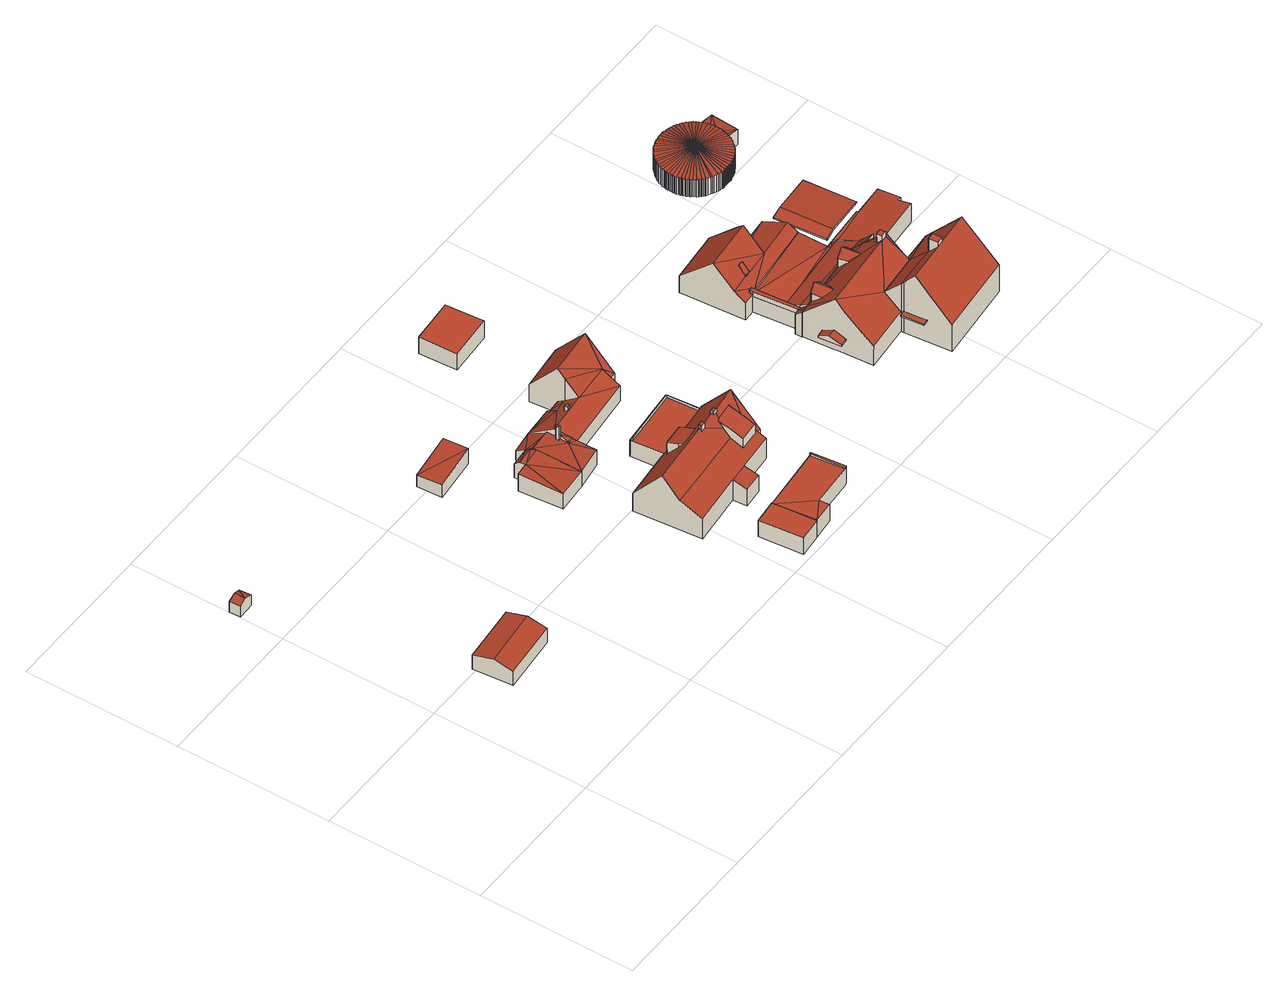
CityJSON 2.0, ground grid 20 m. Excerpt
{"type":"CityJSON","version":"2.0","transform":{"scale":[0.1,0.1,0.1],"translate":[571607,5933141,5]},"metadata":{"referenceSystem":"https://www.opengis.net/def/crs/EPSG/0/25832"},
"CityObjects":{
"building1":{"type":"Building","attributes":{"Grundfläche 2D":"3.103300","Grundhöhe NN":"5.165"},"geometry":[{"type":"Solid","lod":"3","boundaries":[[[[0,1,2]],[[0,2,3]],[[4,0,3,5]],[[2,1,6,7]],[[5,3,2,7,8]],[[4,5,8,9]],[[6,1,0,4,9]],[[7,6,9,8]]]],"semantics":{"surfaces":[{"type":"RoofSurface"},{"type":"WallSurface"},{"type":"GroundSurface"}],"values":[[0,0,0,1,1,1,1,2]]}}]},
"building2":{"type":"Building","attributes":{"Grundfläche 2D":"38.269148","Grundhöhe NN":"5.493"},"geometry":[{"type":"Solid","lod":"3","boundaries":[[[[10,11,12,13]],[[14,11,10,15]],[[13,12,16,17]],[[15,10,13,17,18]],[[14,15,18,19]],[[16,12,11,14,19]],[[18,17,16,19]]]],"semantics":{"surfaces":[{"type":"RoofSurface"},{"type":"WallSurface"},{"type":"GroundSurface"}],"values":[[0,0,1,1,1,1,2]]}}]},
"building3":{"type":"Building","attributes":{"Grundfläche 2D":"18.531090","Grundhöhe NN":"5.451"},"geometry":[{"type":"Solid","lod":"3","boundaries":[[[[20,21,22]],[[20,22,23]],[[24,25,22,21]],[[25,26,23,22]],[[26,27,20,23]],[[27,24,21,20]],[[27,26,25,24]]]],"semantics":{"surfaces":[{"type":"RoofSurface"},{"type":"WallSurface"},{"type":"GroundSurface"}],"values":[[0,0,1,1,1,1,2]]}}]},
"building4":{"type":"Building","attributes":{"Grundfläche 2D":"58.525699","Grundhöhe NN":"5.526"},"children":["building4-1"],"geometry":[{"type":"Solid","lod":"3","boundaries":[[[[28,29,30]],[[31,30,29,32]],[[32,29,33,34,35,36]],[[37,38,39,40,31]],[[30,40,41,42,28]],[[29,28,42,43]],[[44,34,33,29,43,45]],[[35,34,44,46]],[[32,36,35,46,47]],[[40,30,31]],[[32,37,31]],[[37,32,47,48,38]],[[39,38,48,49]],[[40,39,49,41]],[[49,48,47,46,44,45,43,42,41]]]],"semantics":{"surfaces":[{"type":"RoofSurface"},{"type":"WallSurface"},{"type":"GroundSurface"}],"values":[[0,0,0,0,1,1,1,1,1,1,1,1,1,1,2]]}}]},
"building4-1":{"type":"BuildingInstallation","parents":["building4"],"geometry":[{"type":"MultiSurface","lod":"3","boundaries":[[[50,51,52,53]],[[53,52,33,34]],[[50,53,34,35]],[[51,50,35,36]],[[52,51,36,33]]],"semantics":{"surfaces":[{"type":"RoofSurface"},{"type":"WallSurface"}],"values":[0,1,1,1,1]}}]},
"building5":{"type":"Building","attributes":{"Grundfläche 2D":"134.846733","Grundhöhe NN":"5.613"},"children":["building5-1","building5-2","building5-3","building5-4"],"geometry":[{"type":"Solid","lod":"3","boundaries":[[[[54,55,56]],[[57,58,59,60,61,55,54,56,62,63,64,65,66,67],[68,69,68,70]],[[71,72,73,74,75,76,77,78,79]],[[60,59,58,71,79,78,77,62,56,80]],[[73,81,82,74]],[[83,62,77,84]],[[60,80,56,55,61]],[[77,76,84]],[[57,67,66,65,64,63,85,86]],[[72,71,58,57,86,87]],[[73,72,87,88]],[[81,73,88,89]],[[82,81,89,90]],[[74,82,90,91]],[[75,74,91,92]],[[84,76,75,92,93]],[[83,84,93,94]],[[63,62,83,94,85]],[[85,94,93,92,91,90,89,88,87,86]]]],"semantics":{"surfaces":[{"type":"RoofSurface"},{"type":"WallSurface"},{"type":"GroundSurface"}],"values":[[0,0,0,0,0,0,0,1,1,1,1,1,1,1,1,1,1,1,2]]}}]},
"building5-1":{"type":"BuildingInstallation","parents":["building5"],"geometry":[{"type":"MultiSurface","lod":"3","boundaries":[[[95,96,97,98,99,100,101,102]],[[103,70,68,102,101]],[[95,102,68]],[[100,99,104]],[[101,100,104,105,69,103]]],"semantics":{"surfaces":[{"type":"RoofSurface"},{"type":"WallSurface"}],"values":[0,1,1,1,1]}}]},
"building5-2":{"type":"BuildingInstallation","parents":["building5"],"geometry":[{"type":"MultiSurface","lod":"3","boundaries":[[[106,107,108,109,110,111]],[[107,106,111,112,113,114]],[[114,60,108,107]],[[109,108,60,115]],[[115,116,110,109]],[[61,112,111,110,116]]],"semantics":{"surfaces":[{"type":"RoofSurface"},{"type":"WallSurface"}],"values":[0,1,1,1,1,1]}}]},
"building5-3":{"type":"BuildingInstallation","parents":["building5"],"geometry":[{"type":"MultiSurface","lod":"3","boundaries":[[[117,118,119,120,121,122,123,124]],[[125,120,119,118,126,127]],[[128,122,121,120,125,55]],[[123,122,128,129]],[[124,123,129,56]],[[117,124,56,54]],[[118,117,54,126]]],"semantics":{"surfaces":[{"type":"RoofSurface"},{"type":"WallSurface"}],"values":[0,1,1,1,1,1,1]}}]},
"building5-4":{"type":"BuildingInstallation","parents":["building5"],"geometry":[{"type":"MultiSurface","lod":"3","boundaries":[[[130,131,132,133,134,135,136,137,138,139]],[[78,140,136,135,134,133,132,131,141,142]],[[80,79,143,139,138,137]],[[141,131,130,139,143,144]]],"semantics":{"surfaces":[{"type":"RoofSurface"},{"type":"WallSurface"}],"values":[0,1,1,1]}}]},
"building6":{"type":"Building","attributes":{"Grundfläche 2D":"132.393256","Grundhöhe NN":"5.517"},"children":["building6-1","building6-2"],"geometry":[{"type":"MultiSurface","lod":"3","boundaries":[[[145,146,147,148]],[[145,149,146]],[[150,151,152,153,145,154]],[[153,155,145]],[[155,149,145]],[[156,157,158,159]],[[157,160,158]],[[157,161,160]],[[158,160,162]],[[160,163,162]],[[160,161,164]],[[165,166,167]],[[166,168,167]],[[167,168,164,169]],[[165,170,171]],[[171,166,165]],[[172,173,174,168]],[[174,147,175,176,164,168]],[[177,174,173]],[[164,176,178,160]],[[179,180,181,182]],[[183,182,181,184]],[[185,184,181]],[[186,187,185]],[[187,155,185]],[[155,188,185]],[[185,188,189,184]],[[190,182,191]],[[183,192,193,191,182]],[[194,182,190]],[[169,195,170]],[[167,170,165]],[[169,170,167]],[[160,178,163]],[[164,161,169]],[[196,180,179,182,197,198]],[[199,185,181,180,196,200]],[[186,185,199,201]],[[187,186,201,202]],[[155,187,202,203]],[[189,193,192,183,184]],[[175,147,146,149,204,205]],[[153,152,191,193,189]],[[153,189,188]],[[188,155,153]],[[149,155,203,204]],[[169,161,157,156,206,207,195]],[[171,170,208,209]],[[166,171,209,210]],[[191,152,151,150,154,145,177,173,172,168,166,210,211]],[[177,145,148,174]],[[148,147,174]],[[176,175,205,212]],[[163,178,176,212,213]],[[162,163,213,214]],[[159,158,162,214,215]],[[156,159,215,206]],[[190,191,211,216]],[[194,190,216,217]],[[183,182,194,217,197,182]],[[195,207,208,170]],[[198,197,217,216,211,210,209,208,207,206,215,214,213,212,205,204,203,202,201,199,200,196],[218,219,203]]],"semantics":{"surfaces":[{"type":"RoofSurface"},{"type":"WallSurface"},{"type":"GroundSurface"}],"values":[0,0,0,0,0,0,0,0,0,0,0,0,0,0,0,0,0,0,0,0,0,0,0,0,0,0,0,0,0,0,0,0,0,1,1,1,1,1,1,1,1,1,1,1,1,1,1,1,1,1,1,1,1,1,1,1,1,1,1,1,1,2]}}]},
"building6-1":{"type":"BuildingInstallation","parents":["building6"],"geometry":[{"type":"MultiSurface","lod":"3","boundaries":[[[220,221,222,223,224]],[[222,221,173,154,150,172]],[[225,223,222,172,150]],[[225,226,227,220,224,223]],[[154,173,221,220,227]]],"semantics":{"surfaces":[{"type":"RoofSurface"},{"type":"WallSurface"}],"values":[0,1,1,1,1]}}]},
"building6-2":{"type":"BuildingInstallation","parents":["building6"],"geometry":[{"type":"MultiSurface","lod":"3","boundaries":[[[228,229,230,231]],[[231,230,232,233]],[[228,231,233,234]],[[229,228,234,235]],[[230,229,235,232]]],"semantics":{"surfaces":[{"type":"RoofSurface"},{"type":"WallSurface"}],"values":[0,1,1,1,1]}}]},
"building7":{"type":"Building","attributes":{"Grundfläche 2D":"34.672159","Grundhöhe NN":"5.580"},"children":["building7-1"],"geometry":[{"type":"Solid","lod":"3","boundaries":[[[[236,237,238,239,240,241]],[[240,239,242,243]],[[241,240,243,244]],[[236,241,244,245]],[[237,236,245,246]],[[239,238,237,246,242]],[[246,245,244,243,242]]]],"semantics":{"surfaces":[{"type":"RoofSurface"},{"type":"WallSurface"},{"type":"GroundSurface"}],"values":[[0,1,1,1,1,1,2]]}}]},
"building7-1":{"type":"BuildingInstallation","parents":["building7"],"geometry":[{"type":"MultiSurface","lod":"3","boundaries":[[[247,239,240]],[[248,239,247]],[[247,240,241]],[[247,241,249]],[[239,248,238]],[[249,241,250]],[[247,249,250,251]],[[248,247,251,238]]],"semantics":{"surfaces":[{"type":"RoofSurface"},{"type":"WallSurface"}],"values":[0,0,0,0,1,1,1,1]}}]},
"building8":{"type":"Building","attributes":{"Grundfläche 2D":"27.775680","Grundhöhe NN":"5.451"},"geometry":[{"type":"Solid","lod":"3","boundaries":[[[[252,253,254,255]],[[256,257,255,254]],[[257,258,252,255]],[[258,259,253,252]],[[259,256,254,253]],[[259,258,257,256]]]],"semantics":{"surfaces":[{"type":"RoofSurface"},{"type":"WallSurface"},{"type":"GroundSurface"}],"values":[[0,1,1,1,1,2]]}}]},
"building9":{"type":"Building","attributes":{"Grundfläche 2D":"91.163335","Grundhöhe NN":"5.456"},"children":["building9-1","building9-2","building9-3","building9-4"],"geometry":[{"type":"Solid","lod":"3","boundaries":[[[[260,261,262,263,264,265]],[[266,267,268,264,263,269,270,271]],[[272,273,274,275,276,269]],[[276,270,269]],[[270,277,270,276,278,279,280]],[[281,280,279]],[[277,282,281,283,284,285]],[[286,280,281]],[[277,285,284,287,288]],[[282,277,270,280]],[[270,277,288,287,289,271]],[[267,264,268]],[[290,291,292,293,294,295,296]],[[296,295,296,264]],[[294,297,264,296,295]],[[282,286,281]],[[280,286,282]],[[271,289,287,293,292,291,290,296,264,267,266]],[[264,297,265]],[[294,298,299,300,262,261,260,265,297]],[[300,301,302,303,273,272,269,263,262]],[[275,274,273,303,304]],[[276,275,304,305]],[[278,276,305,306]],[[307,283,281,279,278,306,308]],[[284,283,307,309]],[[294,293,287,284,309,298]],[[302,301,300,299,298,309,307,308,306,305,304,303]]]],"semantics":{"surfaces":[{"type":"RoofSurface"},{"type":"WallSurface"},{"type":"GroundSurface"}],"values":[[0,0,0,0,0,0,0,0,0,0,0,0,0,0,0,0,0,0,1,1,1,1,1,1,1,1,1,2]]}}]},
"building9-1":{"type":"BuildingInstallation","parents":["building9"],"geometry":[{"type":"MultiSurface","lod":"3","boundaries":[[[310,311,312,311,313,314,315,316,317,318,319]],[[286,315,314,313,320,280]],[[286,282,316,315]],[[282,321,317,316]],[[317,321,285,322,288,323,310,319,318]],[[311,310,323,277]],[[311,277,270]],[[312,311,277,324]],[[324,277,320,313,311,312]]],"semantics":{"surfaces":[{"type":"RoofSurface"},{"type":"WallSurface"}],"values":[0,1,1,1,1,1,1,1,1]}}]},
"building9-2":{"type":"BuildingInstallation","parents":["building9"],"geometry":[{"type":"MultiSurface","lod":"3","boundaries":[[[325,326,327,328,329,330]],[[326,325,331,332,333]],[[326,333,334,335]],[[330,336,337,331,325]],[[331,337,291,271,334,333,332]],[[336,330,329,328,327,289,292]]],"semantics":{"surfaces":[{"type":"RoofSurface"},{"type":"WallSurface"}],"values":[0,0,0,1,1,1]}}]},
"building9-3":{"type":"BuildingInstallation","parents":["building9"],"geometry":[{"type":"MultiSurface","lod":"3","boundaries":[[[338,339,340,341,342,343]],[[338,343,344]],[[345,346,343,342,347,348]],[[266,290,295,341,340,339,338,344,349,350]],[[341,295,296,347,342]],[[267,348,347,296,351]],[[346,345,348,267,268]]],"semantics":{"surfaces":[{"type":"RoofSurface"},{"type":"WallSurface"}],"values":[0,0,0,1,1,1,1]}}]},
"building9-4":{"type":"BuildingInstallation","parents":["building9"],"geometry":[{"type":"MultiSurface","lod":"3","boundaries":[[[352,353,354,355,356]],[[357,352,356,358]],[[359,358,356,355,354,360,361,362]],[[357,358,359,363]],[[353,352,357,363,364]],[[354,353,364,360]],[[359,362,361,360,364,363]]],"semantics":{"surfaces":[{"type":"RoofSurface"},{"type":"WallSurface"},{"type":"OuterCeilingSurface"}],"values":[0,0,1,1,1,1,2]}}]},
"building10":{"type":"Building","attributes":{"Grundfläche 2D":"123.088464","Grundhöhe NN":"5.392"},"children":["building10-1","building10-2"],"geometry":[{"type":"Solid","lod":"3","boundaries":[[[[365,366,367]],[[366,365,368,369,370,371,372,373,374]],[[375,366,374]],[[376,377,375]],[[377,366,375]],[[378,379,380,381,382]],[[383,379,384,385,386]],[[383,380,379]],[[387,384,388,389,390,391]],[[385,384,387,392,383,386]],[[367,393,383,392]],[[393,394,395,383]],[[394,396,395]],[[395,380,383]],[[381,380,395,396]],[[372,371,397,398]],[[373,372,398,399]],[[374,373,399,400]],[[376,375,374,400,401]],[[377,376,401,402]],[[366,377,402,403]],[[367,366,403,404]],[[378,382,405,406]],[[388,384,379,378,406,407]],[[388,407,397,371,389]],[[369,391,390,389,371,370]],[[387,391,369,368]],[[392,387,368,365]],[[367,392,365,367,404]],[[394,393,367,404,408]],[[396,394,408,409]],[[405,382,381,396,409]],[[397,407,406,405,409,408,404,403,402,401,400,399,398]]]],"semantics":{"surfaces":[{"type":"RoofSurface"},{"type":"WallSurface"},{"type":"GroundSurface"}],"values":[[0,0,0,0,0,0,0,0,0,0,0,0,0,1,1,1,1,1,1,1,1,1,1,1,1,1,1,1,1,1,1,1,2]]}}]},
"building10-1":{"type":"BuildingInstallation","parents":["building10"],"geometry":[{"type":"MultiSurface","lod":"3","boundaries":[[[410,411,412,413,414,415,416,417]],[[411,410,392,365,368,387]],[[411,387,368,387]],[[373,374,365,392,410,417,416]],[[412,411,387,368,369,391]],[[389,414,413,412,391,369,370,371]],[[371,372,415,414,389]],[[372,373,416,415]]],"semantics":{"surfaces":[{"type":"RoofSurface"},{"type":"WallSurface"}],"values":[0,1,1,1,1,1,1,1]}}]},
"building10-2":{"type":"BuildingInstallation","parents":["building10"],"geometry":[{"type":"MultiSurface","lod":"3","boundaries":[[[418,419,420,421]],[[418,421,422]],[[423,424,420,419]],[[424,385,425,422,421,420]],[[425,386,418,422]],[[423,419,418,386]]],"semantics":{"surfaces":[{"type":"RoofSurface"},{"type":"WallSurface"}],"values":[0,0,1,1,1,1]}}]},
"building11":{"type":"Building","attributes":{"Grundfläche 2D":"91.123282","Grundhöhe NN":"5.534"},"children":["building11-1","building11-2"],"geometry":[{"type":"Solid","lod":"3","boundaries":[[[[278,426,427]],[[428,429,430,278]],[[278,276,431,428]],[[432,433,426,278,430,429,428,431,434,435,436]],[[432,436,435,437,438,433]],[[278,427,439,306]],[[305,276,278,306]],[[431,276,305,304]],[[434,431,304,440,441,442]],[[442,434,442,441,440,441]],[[435,434,442,441,440,443,437]],[[438,437,443,444]],[[426,433,438,444,445]],[[427,426,445,439]],[[306,439,445,444,443,440,304,305]]]],"semantics":{"surfaces":[{"type":"RoofSurface"},{"type":"WallSurface"},{"type":"GroundSurface"}],"values":[[0,0,0,0,0,1,1,1,1,1,1,1,1,1,2]]}}]},
"building11-1":{"type":"BuildingInstallation","parents":["building11"],"geometry":[{"type":"MultiSurface","lod":"3","boundaries":[[[446,447,448,449,450,451]],[[452,453,430,449,448,447]],[[450,449,430,428]],[[428,429,451,450]],[[429,454,446,451]],[[454,452,447,446]]],"semantics":{"surfaces":[{"type":"RoofSurface"},{"type":"WallSurface"}],"values":[0,1,1,1,1,1]}}]},
"building11-2":{"type":"BuildingInstallation","parents":["building11"],"geometry":[{"type":"MultiSurface","lod":"3","boundaries":[[[455,442,456,457]],[[455,458,441,442]],[[456,442,441,459]],[[457,456,459,460]],[[455,457,460,458]],[[441,458,460,459]]],"semantics":{"surfaces":[{"type":"RoofSurface"},{"type":"WallSurface"},{"type":"OuterCeilingSurface"}],"values":[0,1,1,1,1,2]}}]},
"building12":{"type":"Building","attributes":{"Grundfläche 2D":"75.172210","Grundhöhe NN":"5.428"},"geometry":[{"type":"Solid","lod":"3","boundaries":[[[[461,377,376]],[[462,463,464,465,466,467,468,461]],[[461,468,469,377]],[[470,262,261,471]],[[261,260,471]],[[260,265,472,471]],[[473,474,475,294,293,476,477]],[[475,297,294]],[[287,476,293]],[[478,479,287]],[[479,476,287]],[[284,478,287]],[[283,478,284]],[[297,475,472,265]],[[464,463,480,481]],[[465,464,481,482]],[[466,465,482,483]],[[467,466,483,484]],[[468,467,484,485]],[[469,468,485,486]],[[377,469,486,402]],[[376,377,402,401]],[[470,471,472,399,487]],[[262,470,487,488]],[[261,262,488,489,490,294,297,265,260]],[[284,287,293,294,490,491]],[[283,284,491,492]],[[479,478,493,494]],[[478,283,492,493]],[[462,461,477,476,479,494,480,463]],[[477,461,376,473]],[[376,401,473]],[[474,473,401,400]],[[472,475,474,400,399]],[[495,480,494,493,492,491,490,489,488,487,399,400,401,402,486,485,484,483,482,481,480]]]],"semantics":{"surfaces":[{"type":"RoofSurface"},{"type":"WallSurface"},{"type":"GroundSurface"}],"values":[[0,0,0,0,0,0,0,0,0,0,0,0,0,1,1,1,1,1,1,1,1,1,1,1,1,1,1,1,1,1,1,1,1,1,2]]}}]},
"building13":{"type":"Building","attributes":{"Grundfläche 2D":"43.824072","Grundhöhe NN":"7.607"},"geometry":[{"type":"Solid","lod":"3","boundaries":[[[[496,497,498,499]],[[500,496,499,501]],[[502,503,504,501,499,498]],[[504,505,500,501]],[[505,506,507,497,496,500]],[[507,502,498,497]],[[507,506,503,502]],[[506,505,504,503]]]],"semantics":{"surfaces":[{"type":"RoofSurface"},{"type":"WallSurface"},{"type":"GroundSurface"}],"values":[[0,0,1,1,1,1,2,2]]}}]},
"building14":{"type":"Building","attributes":{"Grundfläche 2D":"66.572239","Grundhöhe NN":"5.477"},"geometry":[{"type":"Solid","lod":"3","boundaries":[[[[508,509,510,511,512]],[[513,509,508,514]],[[515,516,517,509,513,518]],[[519,520,509,517,521]],[[522,523,509,520,524]],[[525,526,509,523,527]],[[528,529,509,526,530]],[[531,532,509,529,533]],[[534,535,509,532,536]],[[537,538,509,535,539]],[[540,541,509,538,542]],[[543,544,509,541,545]],[[546,547,509,544,548]],[[549,550,509,547,551]],[[552,553,509,550,554]],[[555,556,509,553,557]],[[558,559,509,556,560]],[[561,562,509,559,563]],[[564,509,562,565]],[[566,509,564,567]],[[568,509,566,569]],[[570,571,509,568,572]],[[573,574,509,571,575]],[[576,577,509,574,578]],[[579,580,509,577,581]],[[582,583,509,580,584]],[[585,586,509,583,587]],[[588,589,509,586,590]],[[591,592,509,589,593]],[[594,595,509,592,596]],[[597,598,509,595,599]],[[600,601,509,598,602]],[[603,604,509,601,605]],[[606,607,509,604,608]],[[609,610,509,607,611]],[[612,613,509,610,614]],[[615,616,509,613,617]],[[618,509,616,619]],[[620,509,618,621]],[[622,509,620,623]],[[624,509,622,625]],[[626,627,509,624,628]],[[629,630,509,627,631]],[[632,633,509,630,634]],[[635,636,509,633,637]],[[638,639,509,636,640]],[[641,642,509,639,643]],[[644,645,509,642,646]],[[647,648,509,645,649]],[[650,651,509,648,652]],[[653,654,509,651,655]],[[656,657,509,654,658]],[[659,660,509,657,661]],[[662,663,509,660,664]],[[665,666,509,663,667]],[[668,669,670,509,666,671]],[[672,673,509,670,674]],[[675,509,673,676]],[[509,675,510]],[[677,678,679,680,681,682]],[[683,684,685,686,682,687]],[[688,689,690,691,677,682,686]],[[692,693,683,687,694]],[[695,696,697,698,699,694,687,700,701]],[[512,511,702,703]],[[659,661,704,705]],[[660,659,705,706]],[[664,660,706,707]],[[662,664,707,708]],[[663,662,708,709]],[[667,663,709,710]],[[665,667,710,711]],[[666,665,711,712]],[[671,666,712,713]],[[668,671,713,714]],[[669,668,714,715]],[[670,669,715,716]],[[511,510,717,702]],[[674,670,716,718]],[[672,674,718,719]],[[673,672,719,720]],[[676,673,720,721]],[[675,676,721,722]],[[510,675,722,717]],[[508,512,703,723]],[[514,508,723,724]],[[513,514,724,725]],[[518,513,725,726]],[[515,518,726,727]],[[516,515,727,728]],[[517,516,728,729]],[[521,517,729,730]],[[519,521,730,731]],[[520,519,731,732]],[[524,520,732,733]],[[522,524,733,734]],[[523,522,734,735]],[[527,523,735,736]],[[525,527,736,737]],[[526,525,737,738]],[[530,526,738,739]],[[528,530,739,740]],[[529,528,740,741]],[[533,529,741,742]],[[531,533,742,743]],[[532,531,743,744]],[[536,532,744,745]],[[534,536,745,746]],[[535,534,746,747]],[[539,535,747,748]],[[537,539,748,749]],[[538,537,749,750]],[[542,538,750,751]],[[540,542,751,752]],[[541,540,752,753]],[[545,541,753,754]],[[543,545,754,755]],[[544,543,755,756]],[[548,544,756,757]],[[546,548,757,758]],[[547,546,758,759]],[[551,547,759,760]],[[549,551,760,761]],[[550,549,761,762]],[[554,550,762,763]],[[552,554,763,764]],[[552,764,765,680,553]],[[553,680,679,557]],[[557,679,678,555]],[[555,678,677,556]],[[556,677,691,560]],[[560,691,690,558]],[[558,690,689,559]],[[559,689,688,563]],[[563,688,686,561]],[[561,686,685,562]],[[562,685,684,565]],[[565,684,683,564]],[[564,683,693,567]],[[567,693,692,566]],[[566,692,694,569]],[[569,694,699,568]],[[568,699,698,572]],[[572,698,697,570]],[[570,697,696,571]],[[571,696,695,575]],[[575,695,701,573]],[[573,701,766,767,574]],[[578,574,767,768]],[[576,578,768,769]],[[577,576,769,770]],[[581,577,770,771]],[[579,581,771,772]],[[580,579,772,773]],[[584,580,773,774]],[[582,584,774,775]],[[583,582,775,776]],[[587,583,776,777]],[[585,587,777,778]],[[586,585,778,779]],[[590,586,779,780]],[[588,590,780,781]],[[589,588,781,782]],[[593,589,782,783]],[[591,593,783,784]],[[592,591,784,785]],[[596,592,785,786]],[[594,596,786,787]],[[595,594,787,788]],[[599,595,788,789]],[[597,599,789,790]],[[598,597,790,791]],[[602,598,791,792]],[[600,602,792,793]],[[601,600,793,794]],[[605,601,794,795]],[[603,605,795,796]],[[604,603,796,797]],[[608,604,797,798]],[[606,608,798,799]],[[607,606,799,800]],[[611,607,800,801]],[[609,611,801,802]],[[610,609,802,803]],[[614,610,803,804]],[[612,614,804,805]],[[613,612,805,806]],[[617,613,806,807]],[[615,617,807,808]],[[616,615,808,809]],[[619,616,809,810]],[[618,619,810,811]],[[621,618,811,812]],[[620,621,812,813]],[[623,620,813,814]],[[622,623,814,815]],[[625,622,815,816]],[[624,625,816,817]],[[628,624,817,818]],[[626,628,818,819]],[[627,626,819,820]],[[631,627,820,821]],[[629,631,821,822]],[[630,629,822,823]],[[634,630,823,824]],[[632,634,824,825]],[[633,632,825,826]],[[637,633,826,827]],[[635,637,827,828]],[[636,635,828,829]],[[640,636,829,830]],[[638,640,830,831]],[[639,638,831,832]],[[643,639,832,833]],[[641,643,833,834]],[[642,641,834,835]],[[646,642,835,836]],[[644,646,836,837]],[[645,644,837,838]],[[649,645,838,839]],[[647,649,839,840]],[[648,647,840,841]],[[652,648,841,842]],[[650,652,842,843]],[[651,650,843,844]],[[655,651,844,845]],[[653,655,845,846]],[[654,653,846,847]],[[658,654,847,848]],[[656,658,848,849]],[[657,656,849,850]],[[661,657,850,704]],[[851,682,681,680,765,852]],[[687,682,851,853]],[[766,701,700,687,853,854]],[[710,709,708,707,706,705,704,850,849,848,847,846,845,844,843,842,841,840,839,838,837,836,835,834,833,832,831,830,829,828,827,826,825,824,823,822,821,820,819,818,817,816,815,814,813,812,811,810,809,808,807,806,805,804,803,802,801,800,799,798,797,796,795,794,793,792,791,790,789,788,787,786,785,784,783,782,781,780,779,778,777,776,775,774,773,772,771,770,769,768,767,766,854,853,851,852,765,764,763,762,761,760,759,758,757,756,755,754,753,752,751,750,749,748,747,746,745,744,743,742,741,740,739,738,737,736,735,734,733,732,731,730,729,728,727,726,725,724,723,703,702,717,722,721,720,719,718,716,715,714,713,712,711]]]],"semantics":{"surfaces":[{"type":"RoofSurface"},{"type":"WallSurface"},{"type":"GroundSurface"}],"values":[[0,0,0,0,0,0,0,0,0,0,0,0,0,0,0,0,0,0,0,0,0,0,0,0,0,0,0,0,0,0,0,0,0,0,0,0,0,0,0,0,0,0,0,0,0,0,0,0,0,0,0,0,0,0,0,0,0,0,0,0,0,0,0,0,1,1,1,1,1,1,1,1,1,1,1,1,1,1,1,1,1,1,1,1,1,1,1,1,1,1,1,1,1,1,1,1,1,1,1,1,1,1,1,1,1,1,1,1,1,1,1,1,1,1,1,1,1,1,1,1,1,1,1,1,1,1,1,1,1,1,1,1,1,1,1,1,1,1,1,1,1,1,1,1,1,1,1,1,1,1,1,1,1,1,1,1,1,1,1,1,1,1,1,1,1,1,1,1,1,1,1,1,1,1,1,1,1,1,1,1,1,1,1,1,1,1,1,1,1,1,1,1,1,1,1,1,1,1,1,1,1,1,1,1,1,1,1,1,1,1,1,1,1,1,1,1,1,1,1,1,1,1,1,1,1,1,1,1,1,1,1,1,1,1,1,2]]}}]}
},
"vertices":[
[12,457,22],[23,457,18],[22,472,18],[12,471,22],[2,456,18],[1,471,18],[23,457,2],[22,472,2],[1,471,2],[2,456,2],
[155,184,33],[80,176,33],[82,152,27],[157,159,27],[77,203,27],[152,210,27],[82,152,5],[157,159,5],[152,210,5],[77,203,5],
[332,385,29],[329,416,29],[272,411,23],[274,379,24],[329,416,5],[272,411,5],[274,379,5],[332,385,5],
[484,13,30],[483,26,30],[456,10,31],[453,42,30],[450,66,29],[538,30,30],[541,31,30],[536,74,29],[534,74,29],[450,66,30],[420,63,30],[426,7,30],[456,10,30],[456,10,5],[484,13,5],[483,26,5],[541,31,5],[538,30,5],[536,74,5],[450,66,5],[420,63,5],[426,7,5],
[536,74,32],[534,74,32],[538,30,32],[541,31,32],
[493,172,77],[488,171,77],[493,171,77],[374,197,33],[378,161,77],[441,167,77],[461,169,77],[467,169,77],[529,175,77],[526,211,33],[520,210,33],[465,205,33],[445,203,33],[437,203,33],[439,182,59],[444,196,41],[439,182,58],[380,139,50],[382,110,37],[449,117,37],[474,119,37],[522,123,37],[521,137,44],[519,151,50],[515,151,50],[490,148,50],[489,157,61],[451,99,31],[476,101,31],[532,138,34],[521,137,35],[526,211,6],[374,197,6],[382,110,6],[449,117,6],[451,99,6],[476,101,6],[474,119,6],[522,123,6],[521,137,6],[532,138,6],
[440,176,66],[450,177,66],[450,177,65],[456,178,65],[468,179,65],[466,199,58],[438,196,59],[439,182,64],[438,196,41],[466,199,41],[448,197,41],
[461,170,82],[460,170,82],[461,169,82],[461,166,82],[467,166,82],[467,171,82],[467,171,75],[461,170,75],[460,170,75],[461,166,74],[467,166,74],
[493,172,80],[493,173,80],[488,173,80],[487,173,80],[488,171,80],[488,169,80],[494,169,80],[493,171,80],[487,173,75],[493,173,75],[488,173,75],[488,169,75],[494,169,75],
[512,134,57],[517,134,57],[516,136,58],[515,148,63],[515,151,63],[515,152,64],[514,167,70],[488,165,70],[490,148,63],[491,132,57],[515,152,52],[517,134,43],[516,136,43],[491,132,43],[512,134,43],
[400,300,30],[408,294,30],[408,298,30],[407,300,30],[410,269,28],[399,314,32],[399,317,32],[398,327,33],[368,325,33],[399,310,31],[374,264,28],[448,385,31],[451,349,74],[512,355,74],[508,391,31],[504,327,42],[452,340,62],[515,318,31],[504,317,31],[454,323,42],[434,347,23],[396,349,20],[434,339,29],[399,317,42],[452,340,29],[435,348,23],[435,352,20],[399,314,41],[399,310,38],[407,300,32],[408,294,28],[505,304,28],[400,300,31],[504,317,36],[344,332,26],[343,332,26],[344,325,32],[368,334,26],[368,332,27],[368,327,32],[345,318,32],[329,317,31],[334,261,28],[369,320,33],[368,325,32],[396,350,19],[398,327,31],[368,327,30],[368,325,31],[366,346,19],[451,349,23],[343,332,5],[368,334,5],[344,332,5],[345,318,5],[344,325,5],[329,317,5],[334,261,5],[374,264,5],[410,269,5],[408,294,5],[448,385,5],[451,349,5],[435,348,5],[435,352,5],[396,349,5],[398,327,5],[505,304,5],[504,317,5],[515,318,5],[508,391,5],[396,350,5],[366,346,5],[368,325,5],[368,327,5],
[396,310,51],[399,310,51],[399,314,51],[396,314,51],[396,312,51],[396,314,32],[396,312,31],[396,310,31],
[432,322,45],[436,323,45],[436,327,45],[431,327,45],[436,327,37],[431,327,37],[432,322,41],[436,323,41],
[441,247,31],[445,203,31],[520,210,31],[524,211,31],[519,254,31],[442,247,31],[524,211,6],[519,254,6],[442,247,6],[441,247,6],[445,203,6],
[517,251,35],[520,210,35],[443,244,35],[443,244,31],[517,251,31],
[443,476,30],[500,480,31],[496,529,31],[440,525,30],[496,529,5],[440,525,5],[443,476,5],[500,480,5],
[706,199,42],[701,199,42],[698,198,42],[702,158,81],[710,198,43],[710,199,42],[735,197,47],[716,198,44],[716,196,46],[702,157,82],[805,167,82],[777,195,53],[703,143,67],[706,109,34],[759,114,34],[766,114,34],[764,135,55],[805,167,81],[819,140,56],[818,147,62],[813,168,82],[816,168,82],[812,169,81],[814,185,67],[812,185,67],[808,174,76],[812,168,81],[811,194,58],[806,173,76],[796,195,56],[735,200,43],[776,204,43],[795,206,43],[810,208,43],[810,209,43],[735,201,43],[716,199,43],[710,199,43],[810,209,5],[710,199,5],[698,198,5],[702,158,5],[702,157,5],[706,109,5],[766,114,5],[764,135,5],[819,140,5],[814,185,5],[816,168,5],[812,185,5],
[804,173,89],[805,167,89],[805,166,89],[813,167,89],[813,168,89],[812,168,89],[812,169,89],[812,174,89],[808,174,89],[807,174,89],[813,167,81],[812,174,76],[807,174,76],[804,173,76],[805,166,81],
[785,206,66],[788,183,66],[796,193,57],[796,195,57],[795,206,57],[795,207,57],[776,205,57],[776,204,57],[778,193,57],[778,191,57],[787,183,66],[795,207,43],[776,205,43],
[736,190,57],[735,196,57],[735,200,57],[735,201,57],[724,200,66],[727,176,66],[736,186,57],[716,196,57],[717,184,57],[716,199,57],[716,198,57],[736,190,54],[735,196,48],[716,198,43],
[691,157,35],[693,142,28],[703,143,28],[702,157,35],[702,158,35],[690,171,28],[701,173,28],[701,173,26],[703,143,26],[702,157,26],[702,158,26],[690,171,26],[693,142,26],
[704,266,28],[808,240,28],[805,277,31],[704,269,28],[699,268,28],[699,266,28],[699,264,28],[705,208,28],[709,208,28],[707,226,28],[809,235,28],[816,236,28],[816,241,28],[678,346,30],[682,304,70],[748,310,70],[748,316,65],[744,352,30],[750,284,40],[684,278,40],[710,281,40],[717,281,40],[704,269,33],[685,263,30],[699,264,30],[699,266,31],[699,268,33],[704,266,31],[804,290,40],[800,321,27],[748,310,29],[748,316,27],[699,264,4],[705,208,4],[709,208,4],[707,226,4],[816,236,4],[816,241,4],[808,240,4],[805,277,4],[744,352,4],[678,346,4],[685,263,4],[800,321,4],[748,316,4],
[704,266,35],[704,269,35],[699,268,35],[699,266,35],[699,264,35],[705,208,35],[709,208,35],[707,226,35],
[717,281,41],[717,290,52],[710,290,52],[710,281,41],[710,280,41],[717,290,51],[710,290,51],[710,280,40],
[867,152,46],[818,148,46],[819,115,83],[820,103,96],[820,115,83],[766,114,78],[829,103,98],[871,107,98],[766,111,82],[768,97,98],[820,102,98],[772,51,46],[876,61,46],[818,148,5],[766,111,5],[766,111,36],[766,111,38],[772,51,5],[876,61,5],[867,152,5],
[829,104,103],[828,116,103],[825,116,103],[820,115,103],[819,115,103],[820,103,103],[828,116,83],[825,116,83],[829,104,96],
[769,82,38],[759,110,38],[762,81,38],[769,82,36],[759,110,36],[762,81,36],
[820,236,28],[822,209,30],[823,193,32],[910,201,32],[908,217,30],[913,217,30],[911,246,28],[870,243,28],[870,245,28],[698,207,34],[705,208,34],[709,208,34],[816,236,31],[707,226,31],[709,208,39],[822,209,43],[820,236,31],[813,190,62],[824,191,62],[823,193,4],[910,201,4],[908,217,4],[913,217,4],[911,246,4],[870,243,4],[870,245,4],[698,207,4],[698,198,4],[710,199,4],[810,209,4],[812,185,4],[814,185,4],[813,190,4],[824,191,4],[822,209,4],
[830,248,32],[882,253,28],[876,320,28],[825,315,32],[817,247,28],[811,314,28],[876,320,26],[825,315,30],[811,314,26],[817,247,26],[830,248,30],[882,253,26],
[829,399,31],[843,440,40],[822,402,31],[824,401,31],[826,400,31],[834,398,31],[831,398,31],[836,397,31],[838,397,31],[839,397,31],[835,397,31],[842,397,31],[843,397,31],[840,397,31],[846,397,31],[848,397,31],[845,397,31],[851,397,31],[852,398,31],[849,397,31],[855,398,31],[857,399,31],[854,398,31],[860,400,31],[861,400,31],[858,399,31],[864,402,31],[865,403,31],[863,401,31],[868,404,31],[869,405,31],[867,403,31],[872,407,31],[873,408,31],[871,406,31],[875,411,31],[876,412,31],[874,409,31],[878,414,31],[879,415,31],[877,413,31],[881,418,31],[882,419,31],[880,417,31],[883,422,31],[884,423,31],[882,421,31],[885,426,31],[885,427,31],[884,425,31],[886,430,31],[886,431,31],[885,429,31],[887,434,31],[887,437,31],[886,433,31],[887,442,31],[887,439,31],[887,447,31],[887,444,31],[886,452,31],[886,449,31],[885,455,31],[884,457,31],[885,454,31],[883,459,31],[882,461,31],[884,458,31],[881,463,31],[880,464,31],[882,462,31],[879,467,31],[878,468,31],[879,466,31],[876,470,31],[875,471,31],[877,469,31],[872,474,31],[871,475,31],[874,473,31],[869,477,31],[867,477,31],[870,476,31],[865,479,31],[863,480,31],[866,478,31],[860,481,31],[859,482,31],[862,481,31],[856,483,31],[854,483,31],[857,482,31],[851,484,31],[850,484,31],[853,484,31],[847,485,31],[845,485,31],[848,485,31],[842,485,31],[841,485,31],[844,485,31],[838,485,31],[836,484,31],[839,485,31],[833,484,31],[832,484,31],[835,484,31],[829,483,31],[828,482,31],[831,483,31],[824,481,31],[827,482,31],[820,478,31],[822,480,31],[816,476,31],[818,477,31],[812,472,31],[814,474,31],[809,469,31],[808,468,31],[810,470,31],[807,466,31],[806,465,31],[808,467,31],[804,462,31],[804,461,31],[805,464,31],[802,459,31],[802,457,31],[803,460,31],[801,454,31],[800,453,31],[801,456,31],[800,450,31],[799,448,31],[800,451,31],[799,445,31],[799,444,31],[799,447,31],[799,440,31],[799,439,31],[799,442,31],[799,436,31],[799,434,31],[799,437,31],[800,431,31],[800,429,31],[800,432,31],[801,426,31],[802,425,31],[801,428,31],[803,422,31],[804,421,31],[802,423,31],[805,418,31],[806,417,31],[804,419,31],[808,414,31],[808,413,31],[807,415,31],[810,411,31],[811,410,31],[812,409,31],[809,412,31],[814,407,31],[815,406,31],[813,408,31],[820,403,31],[817,405,31],[885,427,30],[885,426,30],[884,425,30],[884,423,30],[885,423,30],[899,422,28],[887,442,30],[887,439,30],[887,437,30],[887,434,30],[901,458,28],[886,433,30],[886,431,30],[886,430,30],[885,429,30],[887,447,30],[887,444,30],[886,449,30],[884,458,30],[884,457,30],[885,455,30],[885,454,30],[886,452,30],[885,459,30],[883,459,30],[824,401,5],[826,400,5],[802,423,5],[803,422,5],[804,421,5],[804,419,5],[805,418,5],[806,417,5],[807,415,5],[808,414,5],[808,413,5],[809,412,5],[810,411,5],[811,410,5],[812,409,5],[822,402,5],[813,408,5],[814,407,5],[815,406,5],[817,405,5],[820,403,5],[829,399,5],[831,398,5],[834,398,5],[835,397,5],[836,397,5],[838,397,5],[839,397,5],[840,397,5],[842,397,5],[843,397,5],[845,397,5],[846,397,5],[848,397,5],[849,397,5],[851,397,5],[852,398,5],[854,398,5],[855,398,5],[857,399,5],[858,399,5],[860,400,5],[861,400,5],[863,401,5],[864,402,5],[865,403,5],[867,403,5],[868,404,5],[869,405,5],[871,406,5],[872,407,5],[873,408,5],[874,409,5],[875,411,5],[876,412,5],[877,413,5],[878,414,5],[879,415,5],[880,417,5],[881,418,5],[882,419,5],[882,421,5],[883,422,5],[884,423,5],[883,459,5],[882,461,5],[882,462,5],[881,463,5],[880,464,5],[879,466,5],[879,467,5],[878,468,5],[877,469,5],[876,470,5],[875,471,5],[874,473,5],[872,474,5],[871,475,5],[870,476,5],[869,477,5],[867,477,5],[866,478,5],[865,479,5],[863,480,5],[862,481,5],[860,481,5],[859,482,5],[857,482,5],[856,483,5],[854,483,5],[853,484,5],[851,484,5],[850,484,5],[848,485,5],[847,485,5],[845,485,5],[844,485,5],[842,485,5],[841,485,5],[839,485,5],[838,485,5],[836,484,5],[835,484,5],[833,484,5],[832,484,5],[831,483,5],[829,483,5],[828,482,5],[827,482,5],[824,481,5],[822,480,5],[820,478,5],[818,477,5],[816,476,5],[814,474,5],[812,472,5],[810,470,5],[809,469,5],[808,468,5],[808,467,5],[807,466,5],[806,465,5],[805,464,5],[804,462,5],[804,461,5],[803,460,5],[802,459,5],[802,457,5],[801,456,5],[801,454,5],[800,453,5],[800,451,5],[800,450,5],[799,448,5],[799,447,5],[799,445,5],[799,444,5],[799,442,5],[799,440,5],[799,439,5],[799,437,5],[799,436,5],[799,434,5],[800,432,5],[800,431,5],[800,429,5],[801,428,5],[801,426,5],[802,425,5],[899,422,5],[885,423,5],[901,458,5],[885,459,5]
]}
